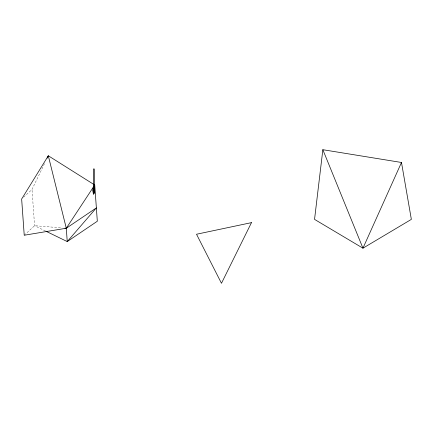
<?xml version="1.0" encoding="UTF-8"?>
<svg xmlns="http://www.w3.org/2000/svg" width="433" height="433" viewBox="0 0 433 433"><rect width="100%" height="100%" fill="white"/><g stroke="black" fill="none" stroke-linecap="round" stroke-linejoin="round"><path stroke-width="0.32" stroke-dasharray="2.17 1.62" d="M23.62 197.204L32.004 189.486L45.102 162.391M24.232 235.238L34.586 225.707L61.665 227.872M45.47 231L34.586 225.707L32.004 189.486"/><path stroke-width="0.65" d="M94.426 191.299C93.068 174.044 92.424 205.973 94.567 189.373L93.041 189.373L93.182 192.458L94.426 192.458L94.426 191.299L93.88 193.746M322.85 149.704L314.547 219.379L362.951 248.19L411.35 219.379L401.488 162.478L322.85 149.704L362.951 248.19L401.488 162.478M93.728 186.417L93.041 190.785L94.567 190.785L94.426 187.706M47.143 158.175L48.307 155.766L94.74 185.015L97.317 221.236L67.239 241.582L46.077 231.292M94.74 185.015L66.292 228.24L67.239 241.582L96.37 207.894L66.292 228.24L24.232 235.238L21.65 199.018L48.307 155.766L66.292 228.24L64.972 228.137M93.728 186.558L94.426 188.864L93.182 188.864L93.182 187.706M93.182 191.299L93.88 193.605M94.302 190.293L94.302 168.973L93.398 168.973L93.398 187.992M251.47 222.638L221.469 283.296L196.517 234.242L251.47 222.638"/></g></svg>
